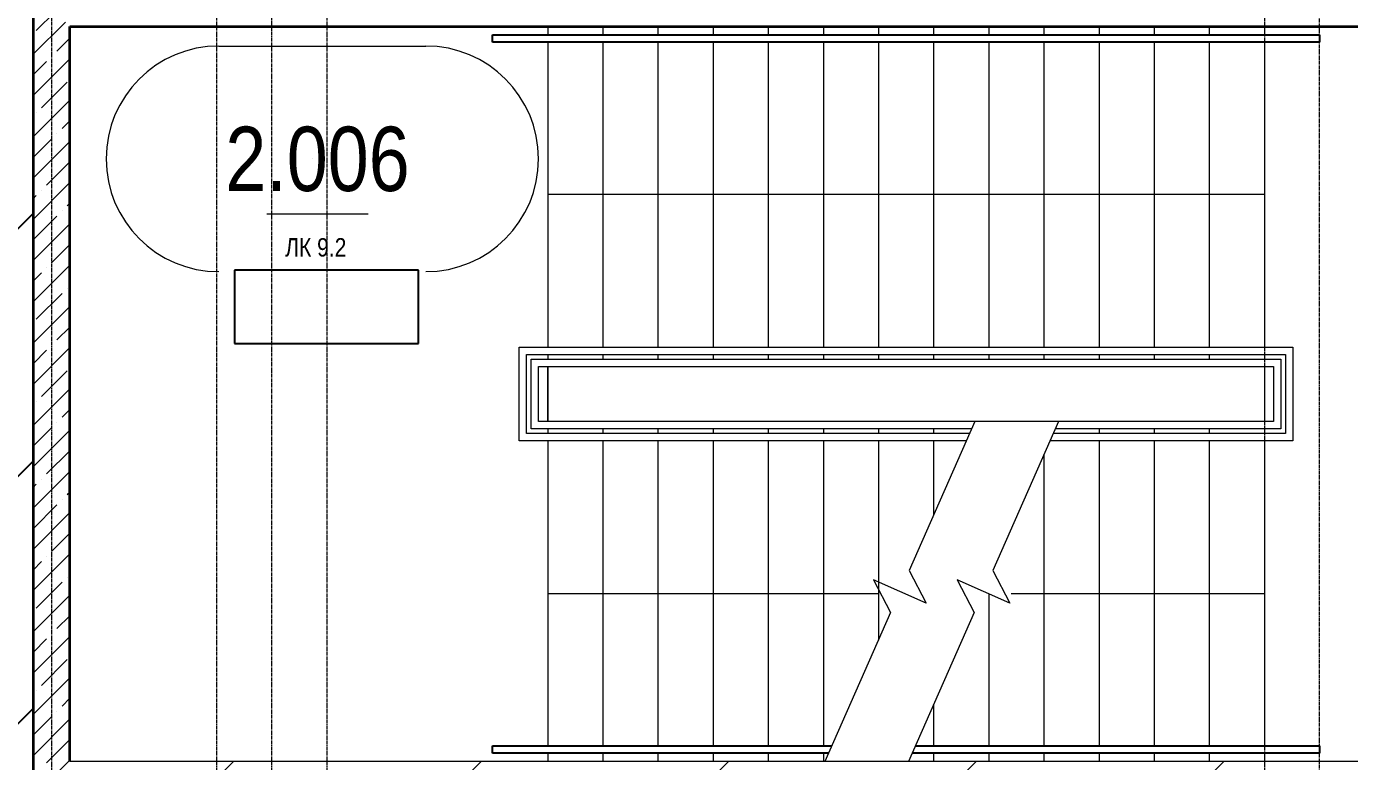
# Model space of a CAD drawing. Header units: millimetres. Extents: x 538266 to 1167394, y 114608 to 637157.
# Drawn here: x 840502 to 847701, y 151913 to 155913 of the extents above; entities that cross this region are included whole.
import ezdxf
from ezdxf.enums import TextEntityAlignment as Align

# ---------------------------------------------------------------- set-up
doc = ezdxf.new("R2010")
doc.units = ezdxf.units.MM
doc.linetypes.add('CENTER2', pattern=[28.575, 19.05, -3.175, 3.175, -3.175])
doc.layers.get('Defpoints').update_dxf_attribs({"color": 140})
for name, color, linetype, lineweight in [('АР_Area', 5, 'Continuous', 5), ('АР_Стены ЖБ', 7, 'Continuous', 35), ('АР_Ф_ЛК', 7, 'Continuous', 5), ('АР_Штриховка', 8, 'Continuous', 0)]:
    doc.layers.add(name, color=color, linetype=linetype, lineweight=lineweight)
doc.layers.add('АР_Делит', color=120, linetype='Continuous', lineweight=0, plot=False)
doc.layers.add('РД_Оси_100', color=7, linetype='Continuous', lineweight=0, true_color=0x525252)
doc.layers.add('ФВ-5', color=7, linetype='Continuous')
doc.styles.add('style1', font='ARIALN.TTF')

# ---------------------------------------------------------------- blocks, each defined once
blk = doc.blocks.new('MOK-МаркаПом_овал_ареал')
for p, q in [((-5.365, 6.138), (5.888, 6.138)), ((-2.75, -3), (2.75, -3))]:
    blk.add_line(p, q)
for centre, radius, start, end in [((-5.365, 0), 6.138, 90, 270), ((5.888, 0), 6.138, 270, 90), ((-7.411, 0), 7.161, 0, 0.00095)]:
    blk.add_arc(centre, radius, start, end)
at = {"color": 0, "style": 'style1'}
blk.add_attdef('АР-ПОМЕЩЕНИЕ:НОМЕР', text='', height=3, dxfattribs=at).set_placement((0.261, 0), align=Align.MIDDLE)
at = {"layer": 'Defpoints', "color": 2, "style": 'style1'}
blk.add_attdef('АР-ПОМЕЩЕНИЕ:НАИМЕНОВАНИЕ', text='', height=1, dxfattribs=at).set_placement((-0.094, -4.814), align=Align.MIDDLE)
blk = doc.blocks.new('2_этаж')
at = {"color": 18, "true_color": 0x000000}
for p, q in [((686673.6, 155828.2), (686673.6, 155868.2)), ((686673.6, 155868.2), (691173.6, 155868.2)), ((686673.6, 155828.2), (686673.6, 155868.2)), ((686673.6, 155868.2), (691173.6, 155868.2)), ((691173.6, 155868.2), (691173.6, 155828.2)), ((691173.6, 155868.2), (691173.6, 155828.2)), ((690873.6, 155828.2), (686673.6, 155828.2)), ((690873.6, 155828.2), (686673.6, 155828.2)), ((691173.6, 155828.2), (690873.6, 155828.2)), ((691173.6, 155828.2), (690873.6, 155828.2)), ((686269.9, 154587.8), (685269.9, 154587.8)), ((685269.9, 154587.8), (685269.9, 154187.8)), ((686269.9, 154187.8), (686269.9, 154587.8)), ((685269.9, 154187.8), (686269.9, 154187.8)), ((686673.6, 151958.2), (686673.6, 151998.2)), ((686673.6, 151998.2), (688519.8, 151998.2)), ((686673.6, 151958.2), (686673.6, 151998.2)), ((686673.6, 151998.2), (688519.8, 151998.2)), ((688974.6, 151998.2), (691173.6, 151998.2)), ((688974.6, 151998.2), (691173.6, 151998.2)), ((691173.6, 151998.2), (691173.6, 151958.2)), ((691173.6, 151998.2), (691173.6, 151958.2)), ((688502.2, 151958.2), (686673.6, 151958.2)), ((688502.2, 151958.2), (686673.6, 151958.2)), ((691173.6, 151958.2), (688957, 151958.2)), ((691173.6, 151958.2), (688957, 151958.2))]:
    blk.add_line(p, q, dxfattribs=at)
at = {"layer": 'АР_Делит', "color": 18, "true_color": 0x000000}
for p, q in [((684373.6, 155913.2), (692873.6, 155913.2)), ((684373.6, 151913.2), (684373.6, 155913.2)), ((684373.6, 155913.2), (692873.6, 155913.2)), ((684373.6, 151913.2), (684373.6, 155913.2)), ((692873.6, 151913.2), (684373.6, 151913.2)), ((692873.6, 151913.2), (684373.6, 151913.2))]:
    blk.add_line(p, q, dxfattribs=at)
at = {"layer": 'АР_Стены ЖБ', "color": 18, "linetype": 'Continuous', "lineweight": 35, "true_color": 0x000000}
for p, q in [((684173.6, 156113.2), (684173.6, 151713.2)), ((684373.6, 151913.2), (684373.6, 155913.2)), ((684373.6, 155913.2), (692873.6, 155913.2))]:
    blk.add_line(p, q, dxfattribs=at)
at = {"layer": 'АР_Ф_ЛК', "color": 18, "true_color": 0x000000}
for p, q in [((686973.6, 155913.2), (686973.6, 155868.2)), ((687273.6, 155913.2), (687273.6, 155868.2)), ((687573.6, 155913.2), (687573.6, 155868.2)), ((687873.6, 155913.2), (687873.6, 155868.2)), ((688173.6, 155913.2), (688173.6, 155868.2)), ((688473.6, 155913.2), (688473.6, 155868.2)), ((688773.6, 155913.2), (688773.6, 155868.2)), ((689073.6, 155913.2), (689073.6, 155868.2)), ((689373.6, 155913.2), (689373.6, 155868.2)), ((689673.6, 155913.2), (689673.6, 155868.2)), ((689973.6, 155913.2), (689973.6, 155868.2)), ((690273.6, 155913.2), (690273.6, 155868.2)), ((690573.6, 155913.2), (690573.6, 155868.2)), ((690873.6, 155913.2), (690873.6, 155868.2)), ((686973.6, 155828.2), (686973.6, 154168.2)), ((687273.6, 155828.2), (687273.6, 154168.2)), ((687573.6, 155828.2), (687573.6, 154168.2)), ((687873.6, 155828.2), (687873.6, 154168.2)), ((688173.6, 155828.2), (688173.6, 154168.2)), ((688473.6, 155828.2), (688473.6, 154168.2)), ((688773.6, 155828.2), (688773.6, 154168.2)), ((689073.6, 155828.2), (689073.6, 154168.2)), ((689373.6, 155828.2), (689373.6, 154168.2)), ((689673.6, 155828.2), (689673.6, 154168.2)), ((689973.6, 155828.2), (689973.6, 154168.2)), ((690273.6, 155828.2), (690273.6, 154168.2)), ((690573.6, 155828.2), (690573.6, 154168.2)), ((690873.6, 155828.2), (690873.6, 154168.2)), ((690407.3, 154998.2), (686973.6, 154998.2)), ((690873.6, 154998.2), (690407.3, 154998.2)), ((686818.6, 153658.2), (686818.6, 154168.2)), ((686818.6, 154168.2), (691028.6, 154168.2)), ((691028.6, 154168.2), (691028.6, 153658.2)), ((686858.6, 153698.2), (686858.6, 154128.2)), ((686858.6, 154128.2), (690988.6, 154128.2)), ((686883.6, 153723.2), (686883.6, 154103.2)), ((686883.6, 154103.2), (690963.6, 154103.2)), ((686923.6, 154063.2), (690923.6, 154063.2)), ((686923.6, 153763.2), (686923.6, 154063.2)), ((686973.6, 154128.2), (686973.6, 154103.2)), ((686973.6, 154063.2), (690873.6, 154063.2)), ((686973.6, 153763.2), (686973.6, 154063.2)), ((686973.6, 154063.2), (686973.6, 153763.2)), ((687273.6, 154128.2), (687273.6, 154103.2)), ((687573.6, 154128.2), (687573.6, 154103.2)), ((687873.6, 154128.2), (687873.6, 154103.2)), ((688173.6, 154128.2), (688173.6, 154103.2)), ((688473.6, 154128.2), (688473.6, 154103.2)), ((688773.6, 154128.2), (688773.6, 154103.2)), ((689073.6, 154128.2), (689073.6, 154103.2)), ((689373.6, 154128.2), (689373.6, 154103.2)), ((689673.6, 154128.2), (689673.6, 154103.2)), ((689973.6, 154128.2), (689973.6, 154103.2)), ((690273.6, 154128.2), (690273.6, 154103.2)), ((690573.6, 154128.2), (690573.6, 154103.2)), ((690873.6, 154128.2), (690873.6, 154103.2)), ((690873.6, 154063.2), (690873.6, 153763.2)), ((690873.6, 154063.2), (690873.6, 153763.2)), ((690923.6, 154063.2), (690923.6, 153763.2)), ((690963.6, 154103.2), (690963.6, 153723.2)), ((690988.6, 154128.2), (690988.6, 153698.2)), ((689280.1, 153723.2), (686883.6, 153723.2)), ((690923.6, 153763.2), (686923.6, 153763.2)), ((690873.6, 153763.2), (686973.6, 153763.2)), ((686973.6, 153723.2), (686973.6, 153698.2)), ((687273.6, 153723.2), (687273.6, 153698.2)), ((687573.6, 153723.2), (687573.6, 153698.2)), ((687873.6, 153723.2), (687873.6, 153698.2)), ((688173.6, 153723.2), (688173.6, 153698.2)), ((688473.6, 153723.2), (688473.6, 153698.2)), ((688773.6, 153723.2), (688773.6, 153698.2)), ((689073.6, 153723.2), (689073.6, 153698.2)), ((690963.6, 153723.2), (689734.9, 153723.2)), ((689973.6, 153723.2), (689973.6, 153698.2)), ((690273.6, 153723.2), (690273.6, 153698.2)), ((690573.6, 153723.2), (690573.6, 153698.2)), ((690873.6, 153723.2), (690873.6, 153698.2)), ((689251.5, 153658.2), (686818.6, 153658.2)), ((689269.1, 153698.2), (686858.6, 153698.2)), ((686973.6, 153658.2), (686973.6, 151998.2)), ((687273.6, 153658.2), (687273.6, 151998.2)), ((687573.6, 153658.2), (687573.6, 151998.2)), ((687873.6, 153658.2), (687873.6, 151998.2)), ((688173.6, 153658.2), (688173.6, 151998.2)), ((688473.6, 153658.2), (688473.6, 151998.2)), ((688773.6, 153658.2), (688773.6, 152574)), ((689073.6, 153658.2), (689073.6, 153254.6)), ((691028.6, 153658.2), (689706.3, 153658.2)), ((690988.6, 153698.2), (689723.9, 153698.2)), ((689973.6, 153658.2), (689973.6, 151998.2)), ((690273.6, 153658.2), (690273.6, 151998.2)), ((690573.6, 153658.2), (690573.6, 151998.2)), ((690873.6, 153658.2), (690873.6, 151998.2)), ((689673.6, 153584.1), (689673.6, 151998.2)), ((686973.6, 152828.2), (687439.8, 152828.2)), ((687439.8, 152828.2), (688773.6, 152828.2)), ((689373.6, 152825.6), (689373.6, 151998.2)), ((689495.1, 152828.2), (689961.3, 152828.2)), ((689961.3, 152828.2), (690873.6, 152828.2)), ((689073.6, 152222.7), (689073.6, 151998.2)), ((686973.6, 151958.2), (686973.6, 151913.2)), ((687273.6, 151958.2), (687273.6, 151913.2)), ((687573.6, 151958.2), (687573.6, 151913.2)), ((687873.6, 151958.2), (687873.6, 151913.2)), ((688173.6, 151958.2), (688173.6, 151913.2)), ((688473.6, 151958.2), (688473.6, 151913.2)), ((689073.6, 151958.2), (689073.6, 151913.2)), ((689373.6, 151958.2), (689373.6, 151913.2)), ((689673.6, 151958.2), (689673.6, 151913.2)), ((689973.6, 151958.2), (689973.6, 151913.2)), ((690273.6, 151958.2), (690273.6, 151913.2)), ((690573.6, 151958.2), (690573.6, 151913.2)), ((690873.6, 151958.2), (690873.6, 151913.2))]:
    blk.add_line(p, q, dxfattribs=at)
at = {"layer": 'АР_Ф_ЛК', "color": 18, "lineweight": 0, "true_color": 0x000000}
for p, q in [((689297.7, 153763.2), (688940.5, 152952.6)), ((689752.5, 153763.2), (689395.3, 152952.6)), ((688940.5, 152952.6), (689033, 152775.2)), ((689395.3, 152952.6), (689487.8, 152775.2)), ((689033, 152775.2), (688747.1, 152901.3)), ((688747.1, 152901.3), (688839.6, 152723.9)), ((689487.8, 152775.2), (689201.9, 152901.3)), ((689201.9, 152901.3), (689294.4, 152723.9)), ((688839.6, 152723.9), (688482.4, 151913.2)), ((689294.4, 152723.9), (688937.2, 151913.2))]:
    blk.add_line(p, q, dxfattribs=at)
at = {"layer": 'АР_Штриховка', "color": 18, "linetype": 'Continuous', "lineweight": 5, "true_color": 0x000000}
for p, q in [((684173.6, 155761.6), (684349.4, 155937.4)), ((684191.3, 155891.6), (684293.2, 155993.6)), ((684303.6, 155779.4), (684373.6, 155849.4)), ((684173.6, 155537.1), (684373.6, 155737.1)), ((684173.6, 155649.4), (684247.4, 155723.3)), ((684275.5, 155751.3), (684275.5, 155751.3)), ((684219.4, 155470.7), (684359.7, 155611)), ((684173.6, 155312.6), (684373.6, 155512.6)), ((684191.3, 155442.6), (684191.3, 155442.6)), ((684331.6, 155358.4), (684373.6, 155400.4)), ((684173.6, 155200.4), (684275.5, 155302.3)), ((684173.6, 155088.1), (684373.6, 155288.1)), ((684303.6, 155330.4), (684303.6, 155330.4)), ((684247.4, 155049.7), (684373.6, 155175.9)), ((684173.6, 154863.6), (684373.6, 155063.6)), ((684219.4, 155021.7), (684219.4, 155021.7)), ((684173.6, 154975.9), (684191.3, 154993.6)), ((684359.7, 154937.5), (684373.6, 154951.4)), ((684173.6, 154751.4), (684303.6, 154881.4)), ((684331.6, 154909.4), (684331.6, 154909.4)), ((684173.6, 154639.1), (684373.6, 154839.1)), ((684275.5, 154628.8), (684373.6, 154726.9)), ((684173.6, 154414.6), (684373.6, 154614.6)), ((684173.6, 154526.9), (684219.4, 154572.7)), ((684247.4, 154600.7), (684247.4, 154600.7)), ((684191.3, 154320.1), (684331.6, 154460.4)), ((684359.7, 154488.5), (684359.7, 154488.5)), ((684173.6, 154190.1), (684373.6, 154390.1)), ((684303.6, 154207.8), (684373.6, 154277.8)), ((684173.6, 153965.6), (684373.6, 154165.6)), ((684173.6, 154077.8), (684247.4, 154151.7)), ((684275.5, 154179.8), (684275.5, 154179.8)), ((684219.4, 153899.1), (684359.7, 154039.5)), ((684173.6, 153741.1), (684373.6, 153941.1)), ((684191.3, 153871.1), (684191.3, 153871.1)), ((684331.6, 153786.9), (684373.6, 153828.8)), ((684173.6, 153628.8), (684275.5, 153730.8)), ((684173.6, 153516.6), (684373.6, 153716.6)), ((684303.6, 153758.8), (684303.6, 153758.8)), ((684247.4, 153478.2), (684373.6, 153604.3)), ((684173.6, 153292.1), (684373.6, 153492.1)), ((684173.6, 153404.3), (684191.3, 153422.1)), ((684219.4, 153450.1), (684219.4, 153450.1)), ((684359.7, 153365.9), (684373.6, 153379.8)), ((684173.6, 153179.8), (684303.6, 153309.8)), ((684173.6, 153067.6), (684373.6, 153267.6)), ((684331.6, 153337.9), (684331.6, 153337.9)), ((684275.5, 153057.2), (684373.6, 153155.3)), ((684173.6, 152843.1), (684373.6, 153043.1)), ((684173.6, 152955.3), (684219.4, 153001.1)), ((684247.4, 153029.2), (684247.4, 153029.2)), ((684359.7, 152916.9), (684359.7, 152916.9)), ((684191.3, 152748.5), (684331.6, 152888.9)), ((684173.6, 152618.6), (684373.6, 152818.6)), ((684303.6, 152636.3), (684373.6, 152706.3)), ((684173.6, 152394.1), (684373.6, 152594.1)), ((684173.6, 152506.3), (684247.4, 152580.2)), ((684275.5, 152608.2), (684275.5, 152608.2)), ((684219.4, 152327.6), (684359.7, 152467.9)), ((684173.6, 152169.5), (684373.6, 152369.5)), ((684191.3, 152299.5), (684191.3, 152299.5)), ((684303.6, 152187.3), (684303.6, 152187.3)), ((684331.6, 152215.3), (684373.6, 152257.3)), ((684173.6, 152057.3), (684275.5, 152159.2)), ((684173.6, 151945), (684373.6, 152145)), ((684247.4, 151906.6), (684373.6, 152032.8)), ((684173.6, 151720.5), (684373.6, 151920.5)), ((685064.3, 151713.2), (685264.3, 151913.2)), ((686411.4, 151713.2), (686611.4, 151913.2)), ((687758.4, 151713.2), (687958.4, 151913.2)), ((689105.4, 151713.2), (689305.4, 151913.2)), ((690452.5, 151713.2), (690652.5, 151913.2))]:
    blk.add_line(p, q, dxfattribs=at)
at = {"layer": 'АР_Area', "color": 18, "linetype": 'Continuous', "lineweight": 15, "true_color": 0x000000}
ref = blk.add_blockref('MOK-МаркаПом_овал_ареал', (685721.3, 155192.9), dxfattribs=dict(at, xscale=100, yscale=100, zscale=100))
ref.add_attrib('АР-ПОМЕЩЕНИЕ:НОМЕР', '2.006', dxfattribs={"layer": '0', "color": 0, "height": 350, "style": 'style1'}).set_placement((685721.3, 155192.9), align=Align.MIDDLE)
ref.add_attrib('АР-ПОМЕЩЕНИЕ:НАИМЕНОВАНИЕ', 'ЛК 9.2', dxfattribs={"layer": 'Defpoints', "color": 2, "height": 100, "style": 'style1'}).set_placement((685711.9, 154711.5), align=Align.MIDDLE)
at = {"layer": 'Defpoints', "color": 18, "true_color": 0x000000, "style": 'style1'}
for p in [(677970.6, 219836.4), (678101.2, 211681.4)]:
    blk.add_attdef('АР-ПОМЕЩЕНИЕ:НАИМЕНОВАНИЕ', text='', height=100, dxfattribs=at).set_placement(p, align=Align.MIDDLE)
blk = doc.blocks.new('СОШ_2200_АР_ОСИ_М100_28.05.24')
at = {"layer": 'РД_Оси_100', "color": 251, "linetype": 'CENTER2', "true_color": 0x636466}
for points in [[(11400, 139938.679), (11400, -6155)], [(12000.12, -6155), (12300, -5755), (12300, 139538.679), (12000, 139938.679)], [(12600, -6155), (12600, 139938.679)], [(13200, -6155), (12900, -5755), (12900, 139538.679), (13220.167, 139939.357)], [(17850, 139938.679), (18000, 139538.679), (18000, -6194.092)], [(18300, -6196.31), (18300, 139538.679), (18450, 139938.679)]]:
    blk.add_lwpolyline(points, dxfattribs=at)

msp = doc.modelspace()

# ---------------------------------------------------------------- hatches: boundary and pattern name
at = {"layer": 'ФВ-5'}
h = msp.add_hatch(dxfattribs=at)
h.set_pattern_fill('ANSI31', color=3, scale=300)
h.paths.add_polyline_path([(856937.8, 141853.3), (856717.8, 141633.3), (856717.8, 141593.8), (856417.8, 141593.8), (856417.8, 142493.8), (856717.8, 142493.8), (856717.8, 142082.3), (856937.8, 142302.3), (856937.8, 143613.2), (856037.8, 143613.2), (856037.8, 143603.2), (853264, 143603.2, -0.558775), (852895.5, 143603.2), (851387.8, 143603.2, -0.414214), (851687.8, 143303.2, -1), (851087.8, 143303.2, -0.414214), (851387.8, 143603.2), (850280.2, 143603.2, -0.558775), (849911.7, 143603.2), (849137.8, 143603.2), (848237.8, 143603.2), (847307.8, 143603.2), (847307.8, 143383.2), (846937.8, 143383.2), (846937.8, 143453.2), (846937.8, 143603.2), (846437.8, 143603.2), (846437.8, 142703.2), (846737.8, 142703.2), (846737.8, 142583.2), (846317.8, 142583.2), (846317.8, 143603.2), (845837.8, 143603.2), (842357.8, 143603.2), (842357.8, 143383.2), (842067.8, 143383.2), (842067.8, 143603.2), (841437.8, 143603.2), (839882.8, 143603.2, -0.333315), (840098.8, 143315.3, -1), (839498.8, 143315.3, -0.333315), (839714.7, 143603.2), (838680.2, 143603.2, -0.558775), (838311.7, 143603.2), (837507.8, 143603.2), (837507.8, 143383.2), (837137.8, 143383.2), (837137.8, 141363.2), (837147.8, 141363.2), (837147.8, 140163.2), (837137.8, 136013.2), (837202.3, 136013.2, -0.618518), (837589.5, 136013.2), (840886.2, 136013.2, -0.618518), (841273.3, 136013.2), (841437.8, 136013.2), (841437.8, 136033.2), (842313.7, 136033.2, -0.582347), (842689.5, 136013.2), (843586.2, 136013.2, -0.618518), (843973.3, 136013.2), (844402.3, 136013.2, -0.618518), (844789.5, 136013.2), (845837.8, 136013.2), (845837.8, 136033.2), (847037.8, 136033.2), (848237.8, 136030.6), (848237.8, 136033.2), (849137.8, 136033.2), (850195.6, 136030.2, -0.587964), (850573.3, 136013.2), (851002.3, 136013.2, -0.618518), (851389.5, 136013.2), (852286.2, 136013.2, -0.618518), (852673.3, 136013.2), (853102.3, 136013.2, -0.618518), (853489.5, 136013.2), (855286.2, 136013.2, -0.618518), (855673.3, 136013.2), (856036.9, 136013.2), (856037.8, 136014.1), (856037.8, 136313.2), (856786, 136313.2), (856937.8, 136465.1)])
h.paths.add_polyline_path([(851418, 140993.2), (851968, 140993.2, -1), (851968, 140393.2), (851418, 140393.2, -1)], flags=16)
h.paths.add_polyline_path([(847057.6, 139675.2, -1), (846624.9, 139675.2, -1)], flags=16)
h.paths.add_polyline_path([(847014.3, 139675.2, -1), (846668.2, 139675.2, -1)], flags=0)
h.paths.add_polyline_path([(846977.4, 139675.2, -1), (846705, 139675.2, -1)], flags=0)
h.paths.add_polyline_path([(846737.8, 141603.2), (846437.8, 141603.2), (846437.8, 142503.2), (846737.8, 142503.2)], flags=16)
h.paths.add_polyline_path([(844344.2, 140388.8), (843794.2, 140388.8, -1), (843794.2, 140988.8), (844344.2, 140988.8, -1)], flags=16)
h.paths.add_polyline_path([(836345.4, 144457.5, -0.893187), (836937.8, 144524.5), (836937.8, 145103.2), (835937.8, 145103.2), (833188, 145103.2, -0.582884), (832811.5, 145103.2), (829357.8, 145103.2), (829357.8, 144737.4, -0.255743), (829457.6, 144555.2, -0.284268), (829337.8, 144361.6), (829337.8, 141213.2), (829357.8, 141213.2), (829357.8, 140313.2), (829351.4, 139257.5, -0.265015), (829457.6, 139071.3, -0.284268), (829337.8, 138877.8), (829337.8, 138448.7, -0.284268), (829457.6, 138255.2, -0.284268), (829337.8, 138061.6), (829337.8, 137013.2), (829357.8, 137013.2), (829357.8, 136033.2), (835937.8, 136033.2), (836937.8, 136033.2), (836937.8, 139613.2), (836627.8, 139613.2), (836627.8, 140513.2), (836927.8, 140513.2), (836927.8, 140893.2), (836507.8, 140893.2), (836507.8, 142033.2), (836937.8, 142033.2), (836937.8, 143617.8, -0.284268), (836818.1, 143811.3, -0.284268), (836937.8, 144004.9), (836937.8, 144390.4, -0.893187)])
h.paths.add_polyline_path([(840537.8, 148013.2), (840537.8, 150213.2), (840537.8, 150413.2), (840537.8, 151713.2), (840537.8, 156113.2), (841187.8, 156113.2), (841187.8, 156333.2), (841427.8, 156333.2), (841427.8, 156683.1, -0.270169), (841318.1, 156871.3, -0.270169), (841427.8, 157059.6), (841427.8, 158016.9, -0.270169), (841318.1, 158205.2, -0.270169), (841427.8, 158393.4), (841427.8, 158493.2), (840857.8, 158493.2), (840857.8, 158718.2), (840582.8, 159194.6), (840604.5, 159207.1), (840604.8, 159206.6, -0.120105), (840857.8, 159268.2), (840857.8, 159293.2), (840857.8, 159438.2), (840582.8, 159914.6), (840604.5, 159927.1), (840604.8, 159926.6, -0.120105), (840857.8, 159988.2), (840857.8, 160013.2), (840857.8, 161103.2), (840439.8, 161103.2, -0.594367), (840059.7, 161103.2), (838656.6, 161080.5, -0.414214), (838956.6, 160780.5, -1), (838356.6, 160780.5, -0.414214), (838656.6, 161080.5), (838351.8, 161096, -0.581306), (837975.9, 161103.2), (837867.8, 161103.2), (837867.8, 159543.2), (837867.8, 158590.3), (837147.8, 158590.3), (837147.8, 157813.2), (837147.8, 157743.4, -0.270169), (837257.6, 157555.2, -0.270169), (837147.8, 157366.9), (837147.8, 155699.4, -0.910455), (837742.6, 155643.5, -0.910455), (837147.8, 155587.6), (837147.8, 154759.6, -0.270169), (837257.6, 154571.3, -0.270169), (837147.8, 154383.1), (837147.8, 154113.2), (837147.8, 153213.2), (837147.8, 149223.2), (837137.8, 149003.2), (835937.8, 149003.2), (829357.8, 149003.2), (829357.8, 148637.4, -0.255743), (829457.6, 148455.2, -0.284268), (829337.8, 148261.6), (829337.8, 146164.9, -0.284268), (829457.6, 145971.3, -0.255743), (829357.8, 145789.1), (829357.8, 145693.2), (829577.8, 145693.2), (829577.8, 145323.2), (832815.5, 145323.2, -0.558775), (833184, 145323.2), (835937.8, 145323.2), (835937.8, 145603.2), (837138.4, 145603.2), (837138.4, 145290.3), (837137.8, 145289.7), (837137.8, 145103.2), (837137.8, 144001.4, -0.259982), (837250.5, 143823.2), (838307.7, 143823.2, -0.582884), (838684.2, 143823.2), (841437.8, 143823.2), (841438.8, 143823.2), (842337.8, 143823.2), (845837.8, 143823.2), (847037.8, 143823.2), (848237.8, 143823.2), (849137.8, 143823.2), (849907.7, 143823.2, -0.582884), (850284.2, 143823.2), (852891.5, 143823.2, -0.582884), (853268, 143823.2), (855158.4, 143823.2), (855158.4, 144113.2), (855782.8, 144113.2), (856037.8, 144113.2), (856037.8, 144113.2), (856728.2, 144113.2), (856737.8, 144122.9), (856737.8, 148413.2), (856037.8, 148413.2), (856037.8, 148713.2), (855169.8, 148713.2, -0.594367), (854789.7, 148713.2), (851785.9, 148713.2, -0.32294), (851557.8, 148603.7), (851557.8, 147814.1), (851242.8, 147813.9), (850766.6, 147538.8), (850754.1, 147560.4), (850754.5, 147560.7, -0.120105), (850692.8, 147813.7), (850667.8, 147813.7), (850522.8, 147813.7), (850046.6, 147538.5), (850034.1, 147560.1), (850034.5, 147560.4, -0.120105), (849972.8, 147813.5), (849947.8, 147813.4), (849637.9, 147813.3), (849437.8, 147813.2), (849237.8, 147813.2), (847537.8, 147813.2), (840537.8, 147813.2)])
h.paths.add_polyline_path([(836927.8, 154113.2), (836927.8, 154387.1, -0.260437), (836824.9, 154571.3, -0.260437), (836927.8, 154755.6), (836927.8, 157370.9, -0.260437), (836824.9, 157555.2, -0.260437), (836927.8, 157739.4), (836927.8, 157813.2), (836927.8, 158313.4), (833193.3, 158313.3, -0.618224), (832806.2, 158313.3), (829577.8, 158313.3), (829577.8, 157743.2), (829337.8, 157743.2), (829337.8, 157648.7, -0.284268), (829457.6, 157455.2, -0.284268), (829337.8, 157261.6), (829337.8, 154113.2), (829357.8, 154113.2), (829357.8, 153213.2), (829356.5, 152154.4, -0.25765), (829457.6, 151971.3, -0.284268), (829337.8, 151777.8), (829337.8, 151348.7, -0.284268), (829457.6, 151155.2, -0.284268), (829337.8, 150961.6), (829337.8, 150064.9, -0.284268), (829457.6, 149871.3, -0.255743), (829357.8, 149689.1), (829357.8, 149223.2), (834727.8, 149223.2), (834727.8, 149523.2), (835627.8, 149523.2), (835627.8, 149223.2), (835707.8, 149223.2), (835707.8, 149643.2), (836927.8, 149643.2), (836927.8, 153213.2)], flags=17)

# ---------------------------------------------------------------- block references
msp.add_blockref('2_этаж', (156364.3, 0))
at = {"layer": 'РД_Оси_100'}
msp.add_blockref('СОШ_2200_АР_ОСИ_М100_28.05.24', (829237.8, 122413.2), dxfattribs=at)

doc.saveas('drawing.dxf')
